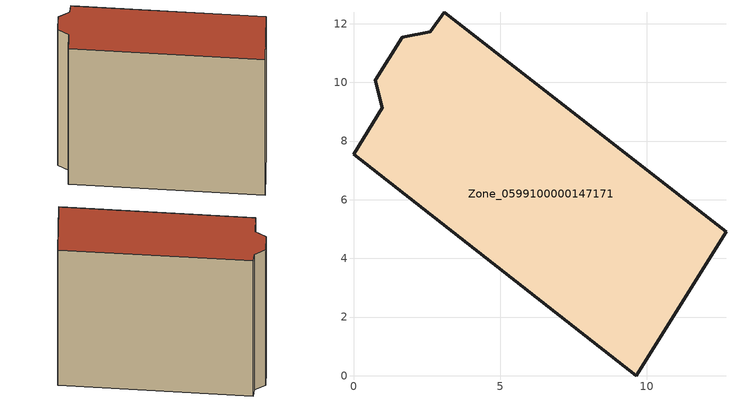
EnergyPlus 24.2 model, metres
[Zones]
Zone_0599100000147171
 floor ground (C_G): 0.75,10.07 1.67,11.53 2.62,11.73 3.09,12.39 12.7,4.9 9.64,0 0,7.56 0.99,9.13 z0
 wall outside (C_F): 9.64,0 12.7,4.9 3.09,12.39 2.62,11.73 1.67,11.53 0.75,10.07 0.99,9.13 0,7.56 9.64,0 z0:9.42
 roof outside (C_R): 1.67,11.53 0.75,10.07 0.99,9.13 0,7.56 9.64,0 12.7,4.9 3.09,12.39 2.62,11.73 z9.42
[BUILDING]
Pand.0599100000147171: North Axis=0; Terrain=City; Loads Convergence Tolerance Value=0.04; Temperature Convergence Tolerance Value=0.4; Solar Distribution=FullExterior; Maximum Number of Warmup Days=25; Minimum Number of Warmup Days=1
[Site:Location]
Rotterdam.The.Hague.AP_ZH_NLD Design_Conditions: Latitude=51.96; Longitude=4.45; Time Zone=1; Elevation=-4.5
[SITE:GROUNDTEMPERATURE:BUILDINGSURFACE]
18, 18, 18, 18, 18, 18, 18, 18, 18, 18, 18, 18
[MATERIAL] Thermal Absorptance=0.9; Solar Absorptance=0.7; Visible Absorptance=0.7
Name | Roughness | Thickness | Conductivity | Density | Specific Heat
G.TI.1946 | MediumSmooth | 0.15 | 1 | 540 | 1210
F.TI.1946 | Rough | 0.3 | 0.857143 | 1920 | 840
R.TI.1946 | MediumRough | 0.2 | 0.1 | 1500 | 1000
[CONSTRUCTION]
C_G: G.TI.1946
C_F: F.TI.1946
C_R: R.TI.1946
[ZONE]
Zone_0599100000147171: Type=1; Multiplier=1; Ceiling Height=Autocalculate; Volume=Autocalculate; Floor Area=autocalculate; Part of Total Floor Area=Yes
[ZONEINFILTRATION:DESIGNFLOWRATE]
Infil_Zone_0599100000147171: Zone or ZoneList or Space or SpaceList=Zone_0599100000147171; Schedule=AlwaysOn; Design Flow Rate Calculation Method=Flow/Area; Flow Rate per Floor Area=0.003; Constant Term Coefficient=1; Temperature Term Coefficient=0; Velocity Term Coefficient=0; Velocity Squared Term Coefficient=0
[HVACTEMPLATE:ZONE:IDEALLOADSAIRSYSTEM]
Zone_0599100000147171: Maximum Heating Supply Air Temperature=50; Minimum Cooling Supply Air Temperature=13; Maximum Heating Supply Air Humidity Ratio=0.0156; Minimum Cooling Supply Air Humidity Ratio=0.0077; Heating Limit=NoLimit; Cooling Limit=NoLimit; Dehumidification Control Type=ConstantSensibleHeatRatio; Cooling Sensible Heat Ratio=0.7; Dehumidification Setpoint=60; Humidification Control Type=None; Humidification Setpoint=30; Outdoor Air Method=None; Outdoor Air Flow Rate per Person=0.00944; Outdoor Air Flow Rate per Zone Floor Area=0; Outdoor Air Flow Rate per Zone=0; Demand Controlled Ventilation Type=None; Outdoor Air Economizer Type=NoEconomizer; Heat Recovery Type=None; Sensible Heat Recovery Effectiveness=0.7; Latent Heat Recovery Effectiveness=0.65
[ZONECONTROL:THERMOSTAT]
ThermostatControl_Zone_0599100000147171: Zone or ZoneList=Zone_0599100000147171; Control Type Schedule=DualSetpointControlType; Control 1=Thermostat_Zone_0599100000147171; Temperature Difference Between Cutout And Setpoint=0
[THERMOSTATSETPOINT:DUALSETPOINT]
Thermostat_Zone_0599100000147171: Heating Setpoint Temperature Schedule=HeatingSetpoint_Zone_0599100000147171; Cooling Setpoint Temperature Schedule=CoolingSetpoint_Zone_0599100000147171
[SCHEDULE:COMPACT]
HeatingSetpoint_Zone_0599100000147171: Through: 12/31, For: AllDays, Until: 24:00, 21
CoolingSetpoint_Zone_0599100000147171: Through: 12/31, For: AllDays, Until: 24:00, 24
DualSetpointControlType: Through: 12/31, For: AllDays, Until: 24:00, 4
AlwaysOn: Through: 12/31, For: AllDays, Until: 24:00, 1
